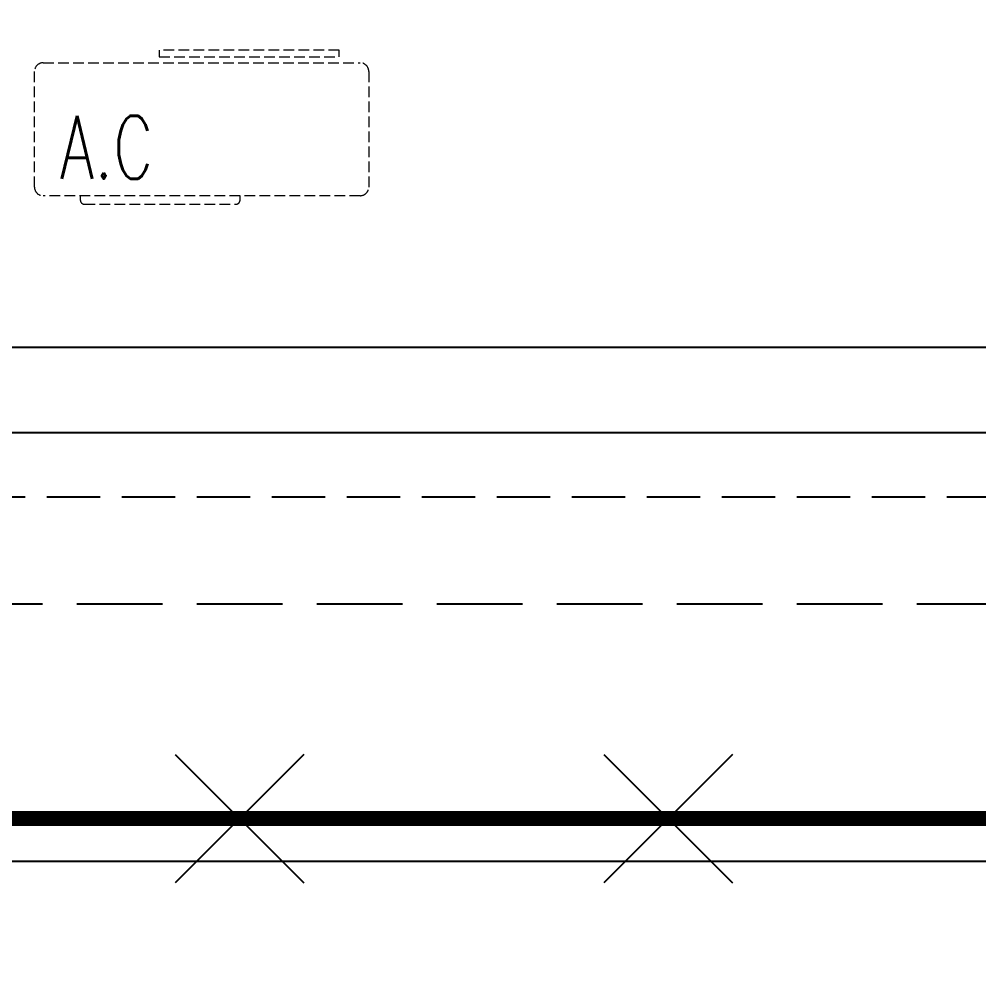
# Model space of a CAD drawing. Extents: x 2803505 to 5851001, y -1372902 to 24339.
# Drawn here: x 3763449 to 3765689, y -719792 to -717589 of the extents above; entities that cross this region are included whole.
import ezdxf
from ezdxf.xclip import XClip

# ---------------------------------------------------------------- set-up
doc = ezdxf.new("R2010")
doc.units = 0
doc.header["$LTSCALE"] = 1000
doc.header["$MEASUREMENT"] = 0
doc.header["$XCLIPFRAME"] = 2
for name, pattern in [('#P_--_20B1_001_t3$0$DASH', [0.35, 0.25, -0.1]), ('__DASH', [0.35, 0.25, -0.1]), ('DASH', [0.35, 0.25, -0.1]), ('DOTE', [2.42, 2, -0.2, 0.02, -0.2])]:
    doc.linetypes.add(name, pattern=pattern)
doc.layers.get('0').update_dxf_attribs({"linetype": 'CONTINUOUS'})
for name, color, linetype in [('!!电气', 1, 'CONTINUOUS'), ('LWIRE', 4, 'CONTINUOUS'), ('ROOF', 183, 'CONTINUOUS'), ('WIRE-避雷', 4, 'CONTINUOUS'), ('看线', 185, 'CONTINUOUS')]:
    doc.layers.add(name, color=color, linetype=linetype)
doc.layers.add('DOTE', color=19, linetype='DOTE', lineweight=9)
doc.layers.add('平面-空调预留孔', color=252, linetype='CONTINUOUS', lineweight=15)
doc.styles.add('_TCH_DIM', font='SIMPLEX', dxfattribs={"bigfont": 'GBCBIG'})

# ---------------------------------------------------------------- blocks, each defined once
blk = doc.blocks.new('A$C74D73064')
at = {"layer": 'DOTE', "color": 252}
blk.add_line((196116, 61719.3), (-86385.2, 61719.3), dxfattribs=at)
blk = doc.blocks.new('rtyryrtyeeretee')
at = {"layer": '平面-空调预留孔', "color": 252, "linetype": 'DASH', "ltscale": 0.1}
for p, q in [((669748.9, 343882), (669748.9, 343872)), ((670121.7, 343872), (670121.7, 343882)), ((669758.9, 343862), (670111.7, 343862))]:
    blk.add_line(p, q, dxfattribs=at)
blk.add_lwpolyline([(670352.8, 344221.1), (669933, 344221.1), (669933, 344206), (670352.8, 344206)], close=True, dxfattribs=at)
blk.add_lwpolyline([(670402, 343882), (669662, 343882, -0.414214), (669642, 343902), (669642, 344172, -0.414214), (669662, 344192), (670402, 344192, -0.414214), (670422, 344172), (670422, 343902, -0.414214)], format="xyb", close=True, dxfattribs=at)
for centre, start, end in [((669758.9, 343872), 180, 270), ((670111.7, 343872), 270, 0)]:
    blk.add_arc(centre, 10, start, end, dxfattribs=at)
at = {"layer": '平面-空调预留孔', "color": 252, "linetype": 'DASH', "ltscale": 0.1, "style": '_TCH_DIM', "width": 0.705882}
blk.add_text('A.C', height=146.88, dxfattribs=at).set_placement((669701.4, 343921.6))
blk = doc.blocks.new('A$C1F33016B')
at = {"layer": 'ROOF', "color": 252, "ltscale": 0.8}
for points in [[(39600, 11000), (39600, 12450), (35400, 12450), (35400, 11000), (36200, 11000), (36200, 8400.3), (34200.2, 8400.3), (34200.2, 9000), (29800, 9000), (29800, 6200), (27950, 6200), (27950, 1900.1), (34400, 1899.9), (34400, 100), (40600, 100), (40600, 1899.9), (46400, 1900.1), (46400, 6200), (45200, 6200), (45200, 9000), (43600, 9000), (43600, 6200), (38850, 6200)], [(46600, 7400), (48450, 7400), (48450, 2900), (48450, 2900), (48450, -1100), (26550, -1100), (26550, 100), (25000, 100)], [(45400, 7300), (48350, 7300), (48350, -1000), (26650, -1000), (26650, 200), (25000, 200)], [(45400, 7300), (45400, 6400), (47450, 6400), (47450, -100), (27550, -100), (27550, 1900), (27250, 1900)]]:
    blk.add_lwpolyline(points, dxfattribs=at)
at = {"layer": 'ROOF', "color": 252, "linetype": '__DASH', "ltscale": 0.8}
blk.add_lwpolyline([(45400, 6800), (47850, 6800), (47850, -500), (27150, -500), (27150, 700), (25000, 700)], dxfattribs=at)
at = {"layer": '看线', "color": 252, "linetype": '#P_--_20B1_001_t3$0$DASH', "ltscale": 0.5}
blk.add_lwpolyline([(46600, 2050), (47600, 2050), (47600, -250), (27400, -250), (27400, 950), (25000, 950)], dxfattribs=at)
at = {"color": 252}
blk.add_blockref('rtyryrtyeeretee', (-634970.5, -343428.9), dxfattribs=at)
blk = doc.blocks.new('$TelecSys$00000009')
for p, q in [((-0.5, 0.5), (0.5, -0.5)), ((0.5, 0.5), (-0.5, -0.5))]:
    blk.add_line(p, q)

msp = doc.modelspace()

# ---------------------------------------------------------------- block references
at = {"layer": '!!电气'}
msp.add_blockref('A$C1F33016B', (3728813.6, -718453.4), dxfattribs=at)
at = {"color": 252}
ref = msp.add_blockref('A$C74D73064', (3714796.2, -781511.3), dxfattribs=at)
XClip(ref).set_block_clipping_path([(-72082.5976296387, 50822.2577331646), (-18082.6107620973, 70322.2577319878)])

# ---------------------------------------------------------------- next in the draw order: linework, layer by layer
at = {"layer": 'WIRE-避雷', "color": 4, "const_width": 35}
msp.add_lwpolyline([(3733413.6, -711109.2), (3733413.6, -711153.4), (3730463.6, -711153.4), (3730463.6, -719453.4), (3752163.6, -719453.4), (3752163.6, -718253.4), (3755463.6, -718253.4), (3755463.6, -719453.4), (3777163.6, -719453.4)], dxfattribs=at)

# ---------------------------------------------------------------- next in the draw order: block references
at = {"layer": 'LWIRE', "color": 4, "xscale": 300, "yscale": 300, "zscale": 300}
for p in [(3763963.6, -719453.4), (3764963.6, -719453.4)]:
    msp.add_blockref('$TelecSys$00000009', p, dxfattribs=at)

doc.saveas('drawing.dxf')
